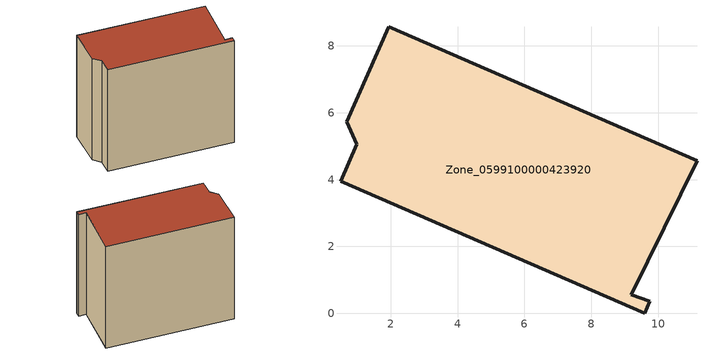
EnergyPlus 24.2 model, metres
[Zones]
Zone_0599100000423920
 floor ground (C_G): 0.98,5.06 0.68,5.73 1.94,8.57 11.16,4.57 9.2,0.56 9.75,0.35 9.6,0 0.5,3.96 z0
 wall outside (C_F): 0.5,3.96 9.6,0 9.75,0.35 9.2,0.56 11.16,4.57 1.94,8.57 0.68,5.73 0.98,5.06 0.5,3.96 z0:9.1
 roof outside (C_R): 11.16,4.57 1.94,8.57 0.68,5.73 0.98,5.06 0.5,3.96 9.6,0 9.75,0.35 9.2,0.56 z9.1
[BUILDING]
Pand.0599100000423920: North Axis=0; Terrain=City; Loads Convergence Tolerance Value=0.04; Temperature Convergence Tolerance Value=0.4; Solar Distribution=FullExterior; Maximum Number of Warmup Days=25; Minimum Number of Warmup Days=1
[Site:Location]
Rotterdam.The.Hague.AP_ZH_NLD Design_Conditions: Latitude=51.96; Longitude=4.45; Time Zone=1; Elevation=-4.5
[SITE:GROUNDTEMPERATURE:BUILDINGSURFACE]
18, 18, 18, 18, 18, 18, 18, 18, 18, 18, 18, 18
[MATERIAL] Thermal Absorptance=0.9; Solar Absorptance=0.7; Visible Absorptance=0.7
Name | Roughness | Thickness | Conductivity | Density | Specific Heat
G.TI.1992-2005 | MediumSmooth | 0.15 | 0.06 | 540 | 1210
F.TI.1992-2005 | Rough | 0.3 | 0.12 | 1920 | 840
R.TI.1992-2005 | MediumRough | 0.2 | 0.08 | 1500 | 1000
[CONSTRUCTION]
C_G: G.TI.1992-2005
C_F: F.TI.1992-2005
C_R: R.TI.1992-2005
[ZONE]
Zone_0599100000423920: Type=1; Multiplier=1; Ceiling Height=Autocalculate; Volume=Autocalculate; Floor Area=autocalculate; Part of Total Floor Area=Yes
[ZONEINFILTRATION:DESIGNFLOWRATE]
Infil_Zone_0599100000423920: Zone or ZoneList or Space or SpaceList=Zone_0599100000423920; Schedule=AlwaysOn; Design Flow Rate Calculation Method=Flow/Area; Flow Rate per Floor Area=0.0015; Constant Term Coefficient=1; Temperature Term Coefficient=0; Velocity Term Coefficient=0; Velocity Squared Term Coefficient=0
[HVACTEMPLATE:ZONE:IDEALLOADSAIRSYSTEM]
Zone_0599100000423920: Maximum Heating Supply Air Temperature=50; Minimum Cooling Supply Air Temperature=13; Maximum Heating Supply Air Humidity Ratio=0.0156; Minimum Cooling Supply Air Humidity Ratio=0.0077; Heating Limit=NoLimit; Cooling Limit=NoLimit; Dehumidification Control Type=ConstantSensibleHeatRatio; Cooling Sensible Heat Ratio=0.7; Dehumidification Setpoint=60; Humidification Control Type=None; Humidification Setpoint=30; Outdoor Air Method=None; Outdoor Air Flow Rate per Person=0.00944; Outdoor Air Flow Rate per Zone Floor Area=0; Outdoor Air Flow Rate per Zone=0; Demand Controlled Ventilation Type=None; Outdoor Air Economizer Type=NoEconomizer; Heat Recovery Type=None; Sensible Heat Recovery Effectiveness=0.7; Latent Heat Recovery Effectiveness=0.65
[ZONECONTROL:THERMOSTAT]
ThermostatControl_Zone_0599100000423920: Zone or ZoneList=Zone_0599100000423920; Control Type Schedule=DualSetpointControlType; Control 1=Thermostat_Zone_0599100000423920; Temperature Difference Between Cutout And Setpoint=0
[THERMOSTATSETPOINT:DUALSETPOINT]
Thermostat_Zone_0599100000423920: Heating Setpoint Temperature Schedule=HeatingSetpoint_Zone_0599100000423920; Cooling Setpoint Temperature Schedule=CoolingSetpoint_Zone_0599100000423920
[SCHEDULE:COMPACT]
HeatingSetpoint_Zone_0599100000423920: Through: 12/31, For: AllDays, Until: 24:00, 21
CoolingSetpoint_Zone_0599100000423920: Through: 12/31, For: AllDays, Until: 24:00, 24
DualSetpointControlType: Through: 12/31, For: AllDays, Until: 24:00, 4
AlwaysOn: Through: 12/31, For: AllDays, Until: 24:00, 1
